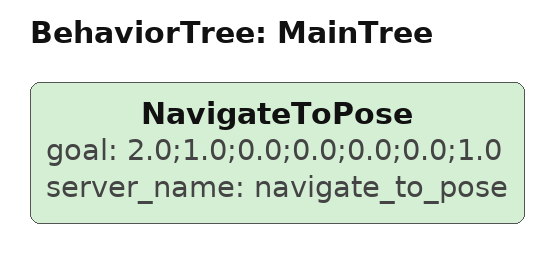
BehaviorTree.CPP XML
<?xml version="1.0"?>
<root main_tree_to_execute="MainTree">
  <BehaviorTree ID="MainTree">
    <NavigateToPose
      goal="2.0;1.0;0.0;0.0;0.0;0.0;1.0"
      server_name="navigate_to_pose" />
  </BehaviorTree>
</root>
